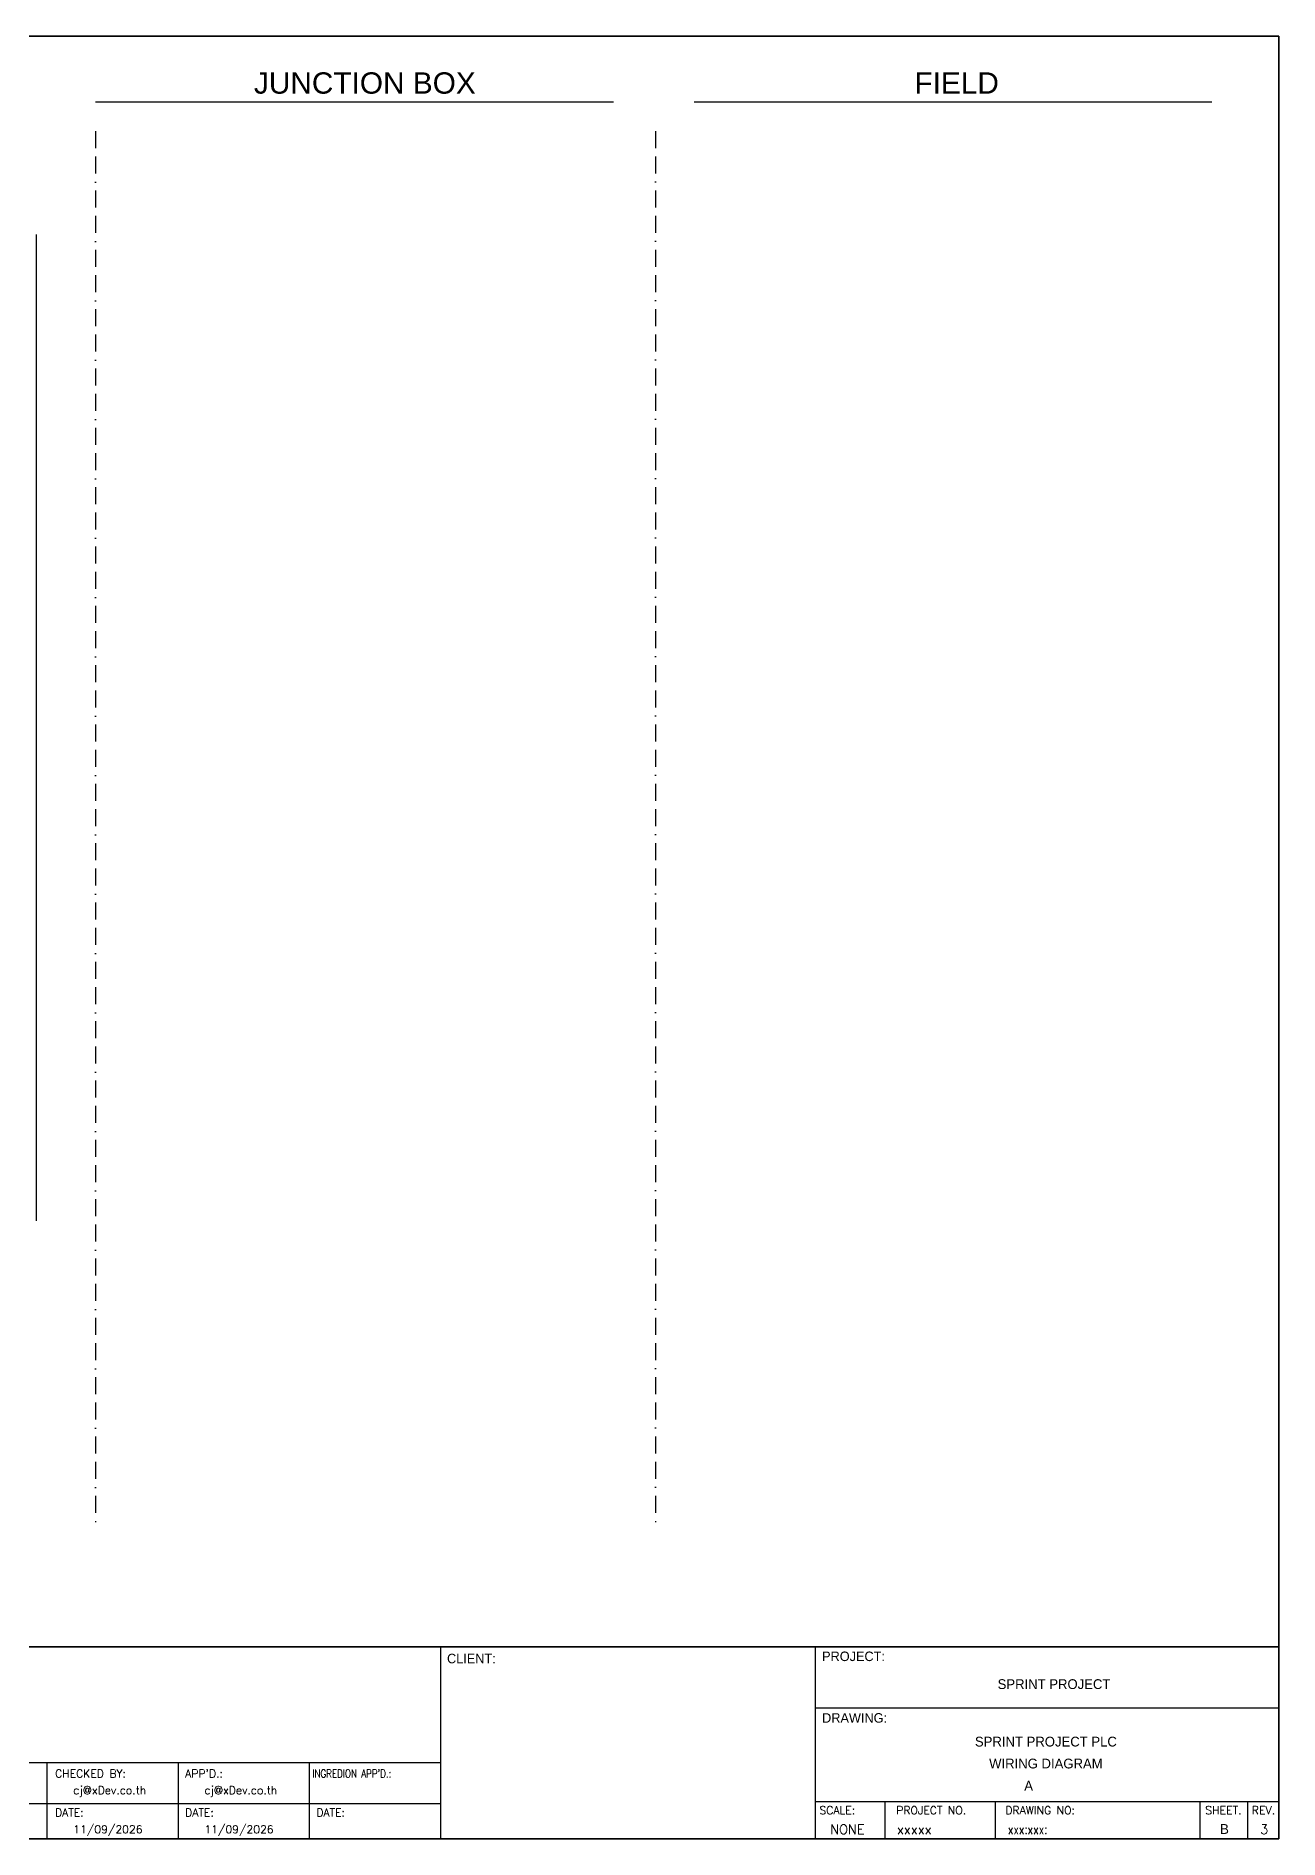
# Model space of a CAD drawing. Header units: millimetres. Extents: x 0 to 62600, y 0 to 14837.
# Drawn here: x 14609 to 16473, y 0 to 2704 of the extents above; entities that cross this region are included whole.
import ezdxf
from ezdxf.enums import TextEntityAlignment as Align

# ---------------------------------------------------------------- set-up
doc = ezdxf.new("R2010")
doc.units = ezdxf.units.MM
doc.linetypes.add('BORDERX2', pattern=[88.9, 25.4, -12.7, 25.4, -12.7, 0, -12.7])
for name, color, linetype in [('GT_1', 9, 'Continuous'), ('HELPPOINT', 7, 'Continuous'), ('MEMBER', 7, 'Continuous'), ('x01001-FrameArea', 2, 'BORDERX2')]:
    doc.layers.add(name, color=color, linetype=linetype)
doc.layers.add('IE-WIRE', color=7, linetype='Continuous', lineweight=25)
doc.styles.add('HTX11', font='O8111901')
doc.styles.add('ROMANS', font='romans.shx', dxfattribs={"width": 0.85, "height": 25})
doc.styles.get("Standard").update_dxf_attribs({"font": 'arial.ttf'})

msp = doc.modelspace()

# ---------------------------------------------------------------- linework, layer by layer
for p, q in [((14698.1, 2605.7), (15474.9, 2605.7)), ((15595.9, 2605.7), (16372.6, 2605.7))]:
    msp.add_line(p, q)
at = {"color": 4}
for p, q in [((15882.2, 56.1), (15882.2, 0)), ((16047.5, 56.1), (16047.5, 0))]:
    msp.add_line(p, q, dxfattribs=at)
at = {"color": 4, "ltscale": 0.5}
for p, q in [((16354.6, 56.1), (16354.6, 0)), ((16354.6, 56.1), (16354.6, 0)), ((16425.8, 56.1), (16425.8, 0)), ((16425.8, 56.1), (16425.8, 0))]:
    msp.add_line(p, q, dxfattribs=at)
at = {"layer": 'GT_1', "color": 4}
for p, q in [((15215.7, 0), (15215.7, 288.2)), ((15778, 0), (15778, 288.2)), ((15778, 0), (15778, 288.2)), ((15778, 0), (15778, 288.2)), ((15215.7, 114.3), (14428.7, 114.3)), ((14625.5, 0), (14625.5, 114.3)), ((14822.2, 0), (14822.2, 114.3)), ((15019, 0), (15019, 114.3)), ((15778, 56.1), (16473.2, 56.1)), ((15215.7, 52.9), (14428.7, 52.9))]:
    msp.add_line(p, q, dxfattribs=at)
at = {"layer": 'HELPPOINT', "color": 4, "lineweight": 35}
for p, q in [((12579.9, 2704.2), (16473.2, 2704.2)), ((12579.9, 2704.2), (16473.2, 2704.2)), ((16473.2, 2704.2), (16473.2, 0)), ((16473.2, 2704.2), (16473.2, 0)), ((16473.2, 0), (12579.9, 0)), ((16473.2, 0), (12579.9, 0))]:
    msp.add_line(p, q, dxfattribs=at)
at = {"layer": 'HELPPOINT', "color": 4}
for p, q in [((15778, 196.6), (16473.2, 196.6)), ((15778, 196.6), (16473.2, 196.6)), ((15778, 56.1), (16473.2, 56.1))]:
    msp.add_line(p, q, dxfattribs=at)
at = {"layer": 'IE-WIRE', "color": 4, "ltscale": 25.4}
msp.add_line((14608.7, 2406.8), (14608.7, 927.2), dxfattribs=at)
at = {"layer": 'MEMBER', "color": 4, "lineweight": 35}
msp.add_line((12579.9, 288.2), (16473.2, 288.2), dxfattribs=at)
msp.add_line((12579.9, 288.2), (16473.2, 288.2), dxfattribs=at)
at = {"layer": 'MEMBER', "color": 4}
for p, q in [((15778, 196.6), (16473.2, 196.6)), ((15778, 196.6), (16473.2, 196.6)), ((15778, 56.1), (16473.2, 56.1)), ((15778, 56.1), (16473.2, 56.1))]:
    msp.add_line(p, q, dxfattribs=at)
at = {"layer": 'x01001-FrameArea'}
for p, q in [((14698.1, 2561.5), (14698.1, 475)), ((15537.9, 2561.6), (15537.9, 475.1))]:
    msp.add_line(p, q, dxfattribs=at)

# ---------------------------------------------------------------- texts
at = {"color": 2}
for s, p in [('JUNCTION BOX', (14935.5, 2617.8)), ('FIELD', (15926.4, 2617.8))]:
    msp.add_text(s, height=32, dxfattribs=at).set_placement(p)
at = {"color": 4, "ltscale": 100, "style": 'HTX11'}
for s, p in [('SPRINT PROJECT', (16135.8, 232.2)), ('SPRINT PROJECT PLC', (16123.6, 146)), ('WIRING DIAGRAM', (16123.6, 113.1))]:
    msp.add_text(s, height=14.693, dxfattribs=at).set_placement(p, align=Align.MIDDLE_CENTER)
at = {"style": 'HTX11'}
for tag, text, height, p in [('A', 'A', 14.8, (16097.7, 79.8)), ('B', 'CHASSIS C5 SLOT 3', 14.821, (16391.5, 14.9))]:
    msp.add_attdef(tag, text=text, height=height, dxfattribs=at).set_placement(p, align=Align.MIDDLE_CENTER)
at = {"layer": 'GT_1', "color": 4, "style": 'HTX11'}
for s, p in [('CLIENT:', (15225.2, 263.5)), ('PROJECT:', (15787.9, 266.8)), ('DRAWING:', (15787.9, 174.4))]:
    msp.add_text(s, height=14.25, dxfattribs=at).set_placement(p)
at = {"layer": 'MEMBER', "color": 4, "ltscale": 0.8, "style": 'ROMANS'}
for s, height, p in [('CHECKED BY:', 11.875, (14637.2, 92.1)), ("APP'D.:", 11.88, (14832.4, 92.1)), ('cj@xDev.co.th', 11.875, (14664.5, 67.2)), ('cj@xDev.co.th', 11.875, (14861.2, 67.2)), ('DATE:', 11.88, (14637.2, 33.6)), ('DATE:', 11.88, (14832.4, 33.6)), ('DATE:', 11.88, (15029.2, 33.6)), ('SCALE:', 11.88, (15783.9, 37.1)), ('PROJECT NO.', 11.875, (15899.1, 37.1)), ('DRAWING NO:', 11.875, (16062.8, 37.1)), ('SHEET.', 12, (16362.6, 37.1)), ('REV.', 12, (16432.5, 37.1)), ('11/09/2026', 11.88, (14664.5, 8.5)), ('11/09/2026', 11.88, (14861.2, 8.5)), ('NONE', 14.23, (15799.9, 7.3)), ('xxxxx', 14.23, (15900.3, 7.3))]:
    msp.add_text(s, height=height, dxfattribs=at).set_placement(p)
at = {"layer": 'MEMBER', "color": 4, "ltscale": 0.8, "style": 'ROMANS', "width": 0.8}
for s, height, p in [("INGREDION APP'D.:", 11.875, (15023.2, 92.1)), ('xxx:xxx:', 14.23, (16066.5, 7.3))]:
    msp.add_text(s, height=height, dxfattribs=at).set_placement(p)
at = {"layer": 'MEMBER', "color": 4, "ltscale": 0.8, "style": 'ROMANS'}
msp.add_text('3', height=14.2, dxfattribs=at).set_placement((16451.1, 7.3), align=Align.CENTER)

doc.saveas('drawing.dxf')
